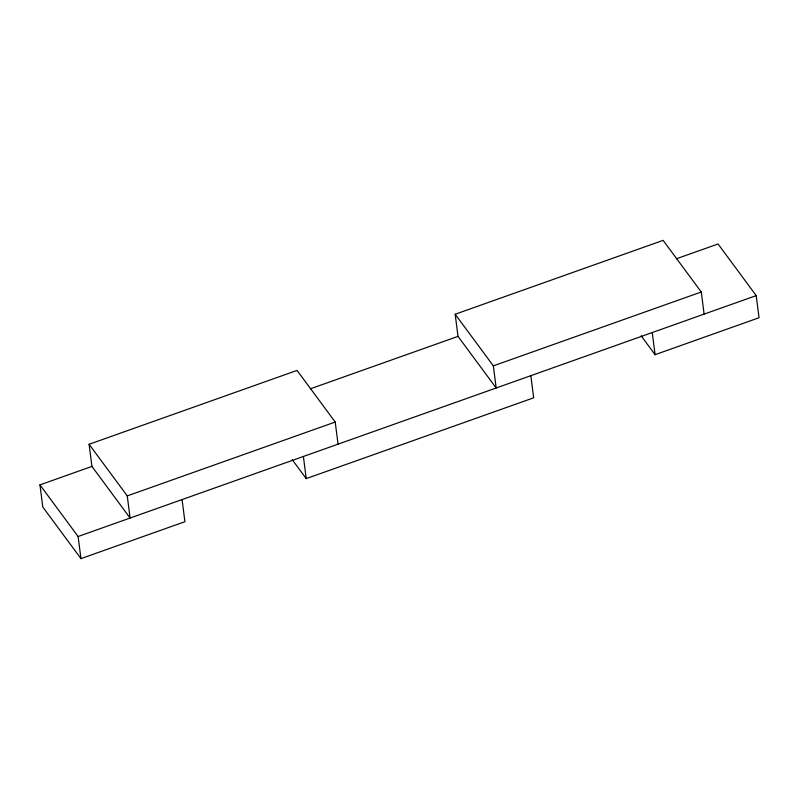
<?xml version="1.0" encoding="UTF-8"?>
<svg xmlns="http://www.w3.org/2000/svg" width="799" height="799" viewBox="0 0 799 799"><rect width="100%" height="100%" fill="white"/><g stroke="black" fill="none" stroke-linecap="round" stroke-linejoin="round"><path stroke-width="1.2" d="M89.098 444.284L127.261 495.909L130.097 518.042L91.935 466.416L89.098 444.284L297.048 370.416L335.21 422.042L338.047 444.164M455.18 314.237L493.333 365.862L496.169 387.994L458.007 336.369L455.18 314.237L663.12 240.369L701.282 291.995L704.119 314.117M182.082 499.575L184.919 521.697L80.949 558.631L42.786 507.005L39.95 484.883L91.935 466.416M310.421 388.793L458.007 336.369M676.373 258.786L718.051 243.985L756.214 295.61L759.05 317.742L655.08 354.676L641.138 335.81M127.261 495.909L335.21 422.042M493.333 365.862L701.282 291.995M39.95 484.883L78.112 536.509L756.214 295.61M292.274 459.745L306.217 478.601L533.662 397.812L530.826 375.68M652.244 332.544L655.08 354.676M303.39 456.479L306.217 478.601M78.112 536.509L80.949 558.631"/></g></svg>
